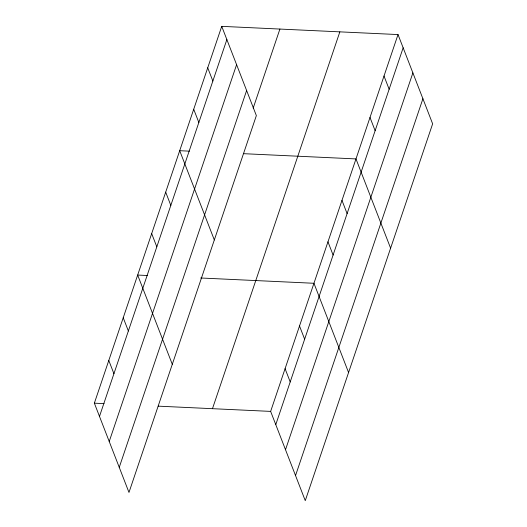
<?xml version="1.0" encoding="UTF-8"?>
<svg xmlns="http://www.w3.org/2000/svg" width="527" height="527" viewBox="0 0 527 527"><rect width="100%" height="100%" fill="white"/><g stroke="black" fill="none" stroke-linecap="round" stroke-linejoin="round"><path stroke-width="0.79" d="M221.735 26.35L256.359 115.604L128.977 492.435L94.359 403.175L221.735 26.35L398.023 34.565L432.641 123.825L305.265 500.65L270.641 411.396L398.023 34.565M99.491 416.409L226.867 39.578M109.221 441.494L236.597 64.669M119.247 467.344L246.623 90.519M253.184 108.127L279.909 29.064M212.467 408.682L339.849 31.857M275.773 424.624L403.155 47.799M285.509 449.715L412.885 72.884M295.535 475.565L422.911 98.733M189.397 151.157L179.7 150.702L214.324 239.956M243.546 153.68L355.988 158.923L390.606 248.177M147.362 275.509L137.666 275.054L172.289 364.309M200.701 277.992L313.954 283.276L348.571 372.53M94.359 403.175L104.056 403.629M158.205 406.152L270.641 411.396M384.012 76.02L389.143 89.247M370 117.468L375.132 130.703M341.977 200.372L347.109 213.6M327.965 241.821L333.097 255.055M207.724 67.799L212.855 81.033M299.514 325.982L304.646 339.21M193.712 109.254L198.844 122.481M285.081 368.689L290.212 381.917M165.689 192.151L170.82 205.385M151.677 233.606L156.809 246.834M123.232 317.761L128.364 330.996M108.793 360.468L113.924 373.702"/></g></svg>
